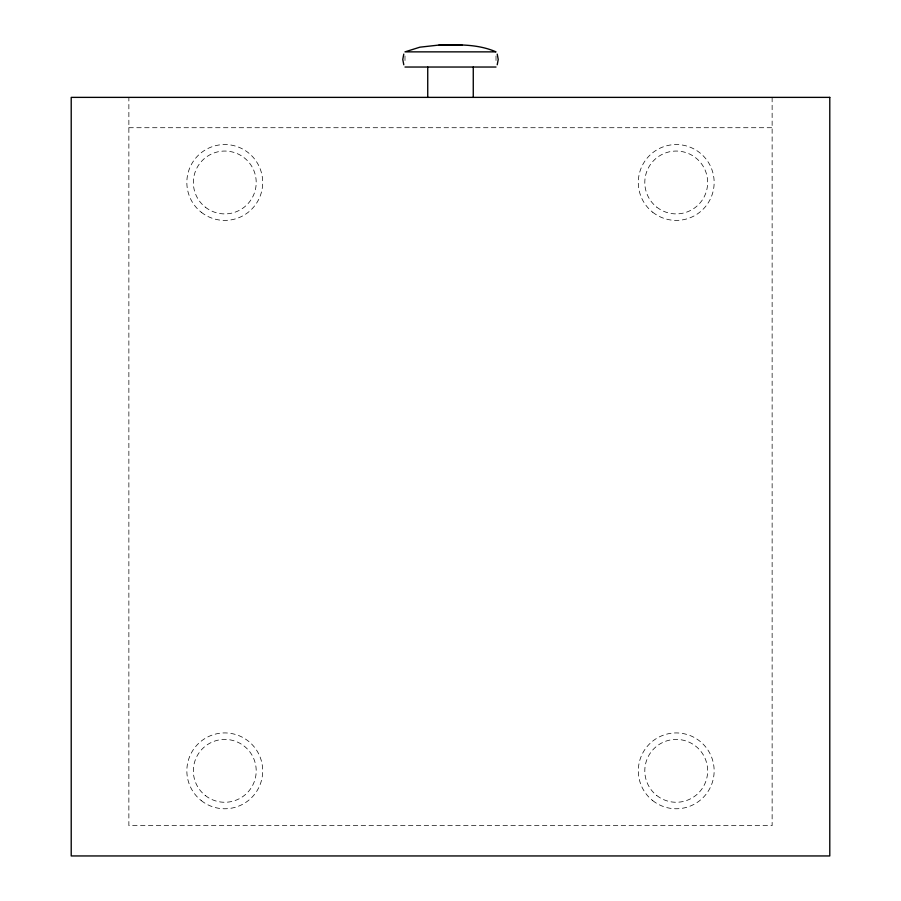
<?xml version="1.0" encoding="UTF-8"?>
<svg xmlns="http://www.w3.org/2000/svg" width="901" height="901" viewBox="0 0 901 901"><rect width="100%" height="100%" fill="white"/><g stroke="black" fill="none" stroke-linecap="round" stroke-linejoin="round"><path stroke-width="0.68" stroke-dasharray="4.5 3.38" d="M128.866 127.717L772.134 127.717M772.134 97.376L772.134 825.609L128.866 825.609L128.866 97.376M496.012 55.997L496.012 61.516M404.988 55.997L404.988 61.516M201.25 800.595A37.932 37.932 0 0 0 262.304 776.347A37.932 37.932 0 0 0 210.766 735.599A37.932 37.932 0 0 0 201.25 800.595M205.282 795.493A31.422 31.422 0 0 0 255.873 775.401A31.422 31.422 0 0 0 213.177 741.636A31.422 31.422 0 0 0 205.282 795.493M652.696 800.595A37.932 37.932 0 0 0 713.75 776.347A37.932 37.932 0 0 0 662.224 735.599A37.932 37.932 0 0 0 652.696 800.595M656.739 795.493A31.422 31.422 0 0 0 707.319 775.401A31.422 31.422 0 0 0 664.623 741.636A31.422 31.422 0 0 0 656.739 795.493M652.696 212.231A37.932 37.932 0 0 0 713.75 187.982A37.932 37.932 0 0 0 662.224 147.223A37.932 37.932 0 0 0 652.696 212.231M656.739 207.129A31.422 31.422 0 0 0 707.319 187.036A31.422 31.422 0 0 0 664.623 153.271A31.422 31.422 0 0 0 656.739 207.129M201.25 212.231A37.932 37.932 0 0 0 262.304 187.982A37.932 37.932 0 0 0 210.766 147.223A37.932 37.932 0 0 0 201.25 212.231M205.282 207.129A31.422 31.422 0 0 0 255.873 187.036A31.422 31.422 0 0 0 213.177 153.271A31.422 31.422 0 0 0 205.282 207.129"/><path stroke-width="1.35" d="M403.783 54.105L402.77 59.443L403.783 64.793M497.217 64.793L498.23 59.443L497.217 54.105M439.012 45.05L419.911 47.179L404.988 51.864L496.012 51.864C478.104 44.014 458.113 44.588 439.012 45.05L461.988 45.05M404.988 67.034L496.012 67.034M473.262 67.034L473.262 97.376M427.738 67.034L427.738 97.376M829.787 97.376L71.213 97.376L71.213 855.95L829.787 855.95L829.787 97.376"/></g></svg>
